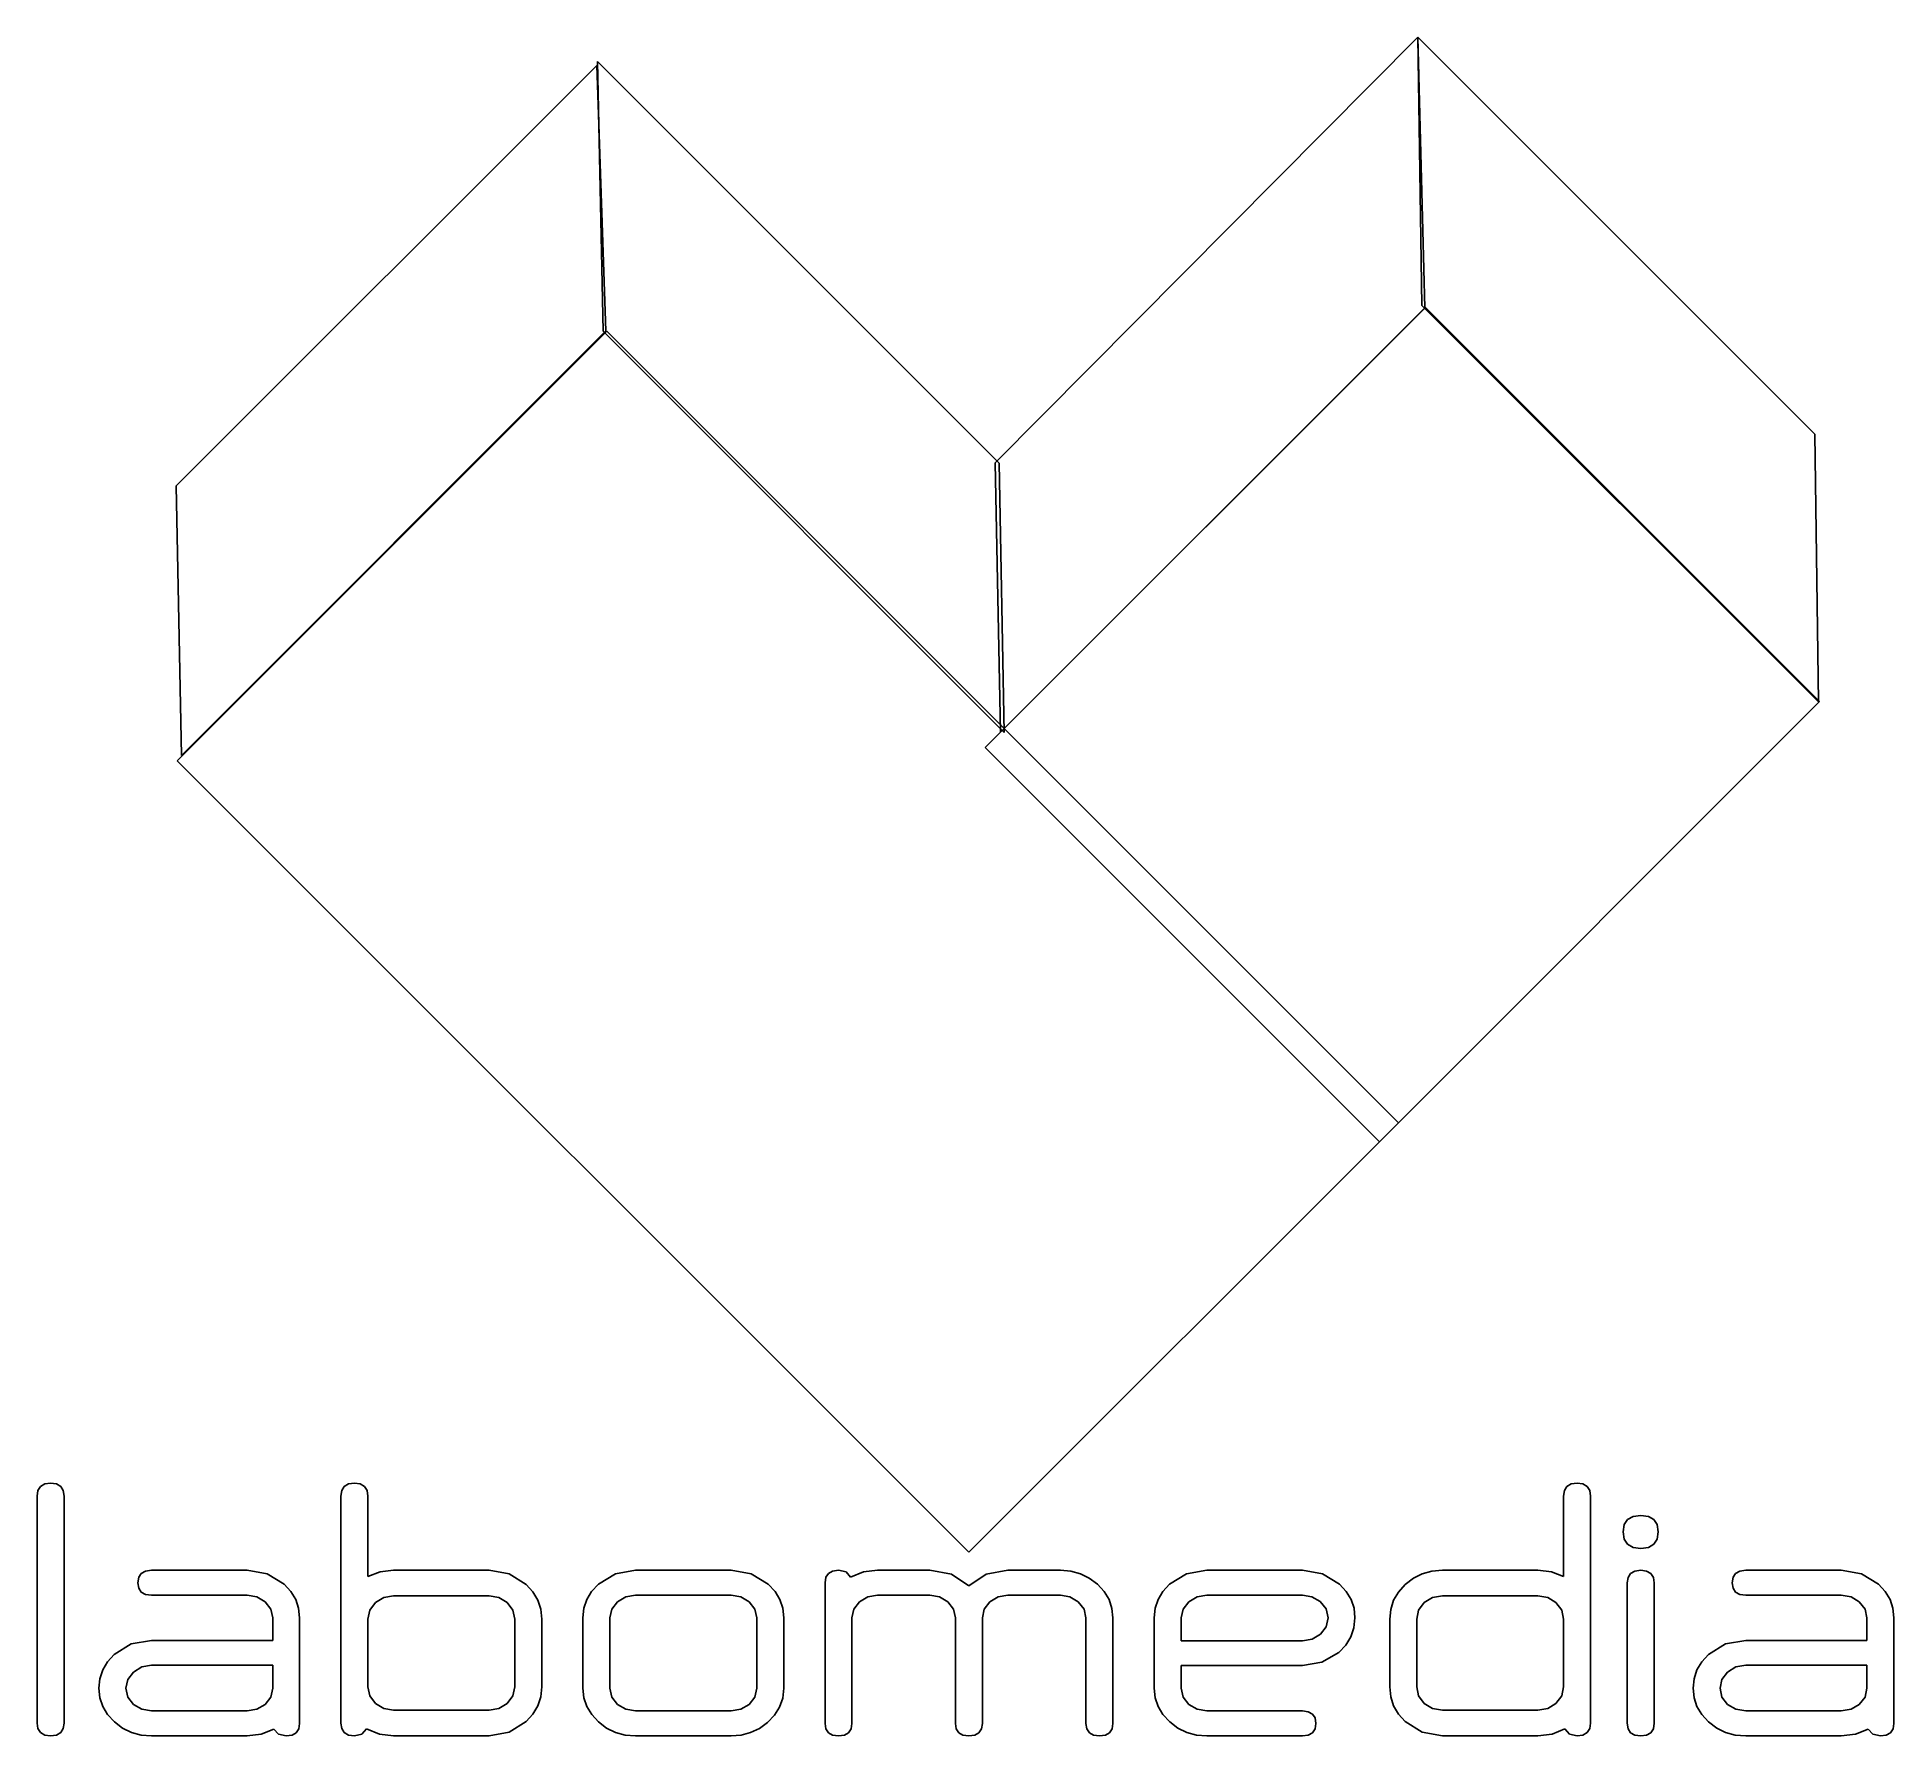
# Model space of a CAD drawing. Extents: x 0 to 282, y 0 to 258.
import ezdxf

# ---------------------------------------------------------------- set-up
doc = ezdxf.new("R2010")
doc.units = 0
doc.layers.get('0').update_dxf_attribs({"linetype": 'CONTINUOUS'})

msp = doc.modelspace()

# ---------------------------------------------------------------- linework, layer by layer
at = {"color": 230}
for p, q in [((145.626, 193.537), (209.851, 258.244)), ((209.851, 258.244), (210.946, 217.104)), ((21.1377, 190.007), (85.0717, 253.933)), ((85.0717, 253.933), (86.4581, 213.572)), ((210.946, 217.104), (146.41, 152.575)), ((86.4581, 213.572), (21.9218, 149.043)), ((146.41, 152.575), (145.626, 193.537)), ((21.9218, 149.043), (21.1377, 190.007))]:
    msp.add_line(p, q, dxfattribs=at)
at = {"color": 224}
for p, q in [((210.472, 217.471), (209.851, 258.244)), ((209.851, 258.244), (270.191, 197.904)), ((86.0266, 213.526), (85.1641, 254.542)), ((85.1641, 254.542), (146.211, 193.494)), ((270.743, 157.201), (210.472, 217.471)), ((147.002, 152.55), (86.0266, 213.526)), ((270.191, 197.904), (270.743, 157.201)), ((146.211, 193.494), (147.002, 152.55))]:
    msp.add_line(p, q, dxfattribs=at)
at = {"color": 6}
for p, q in [((144.104, 150.238), (211.02, 217.153)), ((211.02, 217.153), (270.936, 157.238)), ((21.2755, 148.233), (86.5861, 213.543)), ((86.5861, 213.543), (206.914, 93.2159)), ((270.936, 157.238), (204.02, 90.322)), ((204.02, 90.322), (144.104, 150.238)), ((141.603, 27.9053), (21.2755, 148.233)), ((206.914, 93.2159), (141.603, 27.9053))]:
    msp.add_line(p, q, dxfattribs=at)
at = {"color": 250}
for p, q in [((0, 36.4628), (0.12678, 37.3158)), ((0.12678, 37.3158), (0.511253, 37.925)), ((0.511253, 37.925), (1.15066, 38.2901)), ((1.15066, 38.2901), (2.04777, 38.4115)), ((2.04777, 38.4115), (2.94349, 38.2901)), ((2.94349, 38.2901), (3.58292, 37.925)), ((3.58292, 37.925), (3.96737, 37.3158)), ((3.96737, 37.3158), (4.09554, 36.4628)), ((46.1726, 36.4628), (46.2993, 37.3158)), ((46.2993, 37.3158), (46.6838, 37.925)), ((46.6838, 37.925), (47.3234, 38.2901)), ((47.3234, 38.2901), (48.2205, 38.4115)), ((48.2205, 38.4115), (49.1162, 38.2901)), ((49.1162, 38.2901), (49.7554, 37.925)), ((49.7554, 37.925), (50.14, 37.3158)), ((50.14, 37.3158), (50.268, 36.4628)), ((232.02, 36.4628), (232.147, 37.3158)), ((232.147, 37.3158), (232.532, 37.925)), ((232.532, 37.925), (233.171, 38.2901)), ((233.171, 38.2901), (234.068, 38.4115)), ((234.068, 38.4115), (234.962, 38.2901)), ((234.962, 38.2901), (235.603, 37.925)), ((235.603, 37.925), (235.988, 37.3158)), ((235.988, 37.3158), (236.116, 36.4628)), ((0, 1.94855), (0, 36.4628)), ((4.09554, 36.4628), (4.09554, 1.94855)), ((46.1726, 1.94855), (46.1726, 36.4628)), ((50.268, 36.4628), (50.268, 24.2425)), ((232.02, 24.2425), (232.02, 36.4628)), ((236.116, 36.4628), (236.116, 1.94855)), ((241.07, 31.0128), (241.237, 32.1124)), ((241.237, 32.1124), (241.738, 32.8965)), ((241.738, 32.8965), (242.573, 33.3678)), ((242.573, 33.3678), (243.745, 33.5235)), ((243.745, 33.5235), (244.915, 33.3678)), ((244.915, 33.3678), (245.751, 32.8965)), ((245.751, 32.8965), (246.253, 32.1124)), ((246.253, 32.1124), (246.421, 31.0128)), ((241.237, 29.9158), (241.07, 31.0128)), ((241.738, 29.1317), (241.237, 29.9158)), ((242.573, 28.6604), (241.738, 29.1317)), ((243.745, 28.5034), (242.573, 28.6604)), ((244.915, 28.6604), (243.745, 28.5034)), ((245.751, 29.1317), (244.915, 28.6604)), ((246.253, 29.9158), (245.751, 29.1317)), ((246.421, 31.0128), (246.253, 29.9158)), ((15.3252, 23.2847), (15.4519, 24.1088)), ((15.4519, 22.4469), (15.3252, 23.2847)), ((15.4519, 24.1088), (15.8364, 24.6972)), ((15.8364, 24.6972), (16.4758, 25.05)), ((16.4758, 25.05), (17.3729, 25.1671)), ((17.3729, 25.1671), (31.9043, 25.1671)), ((31.9043, 25.1671), (34.9677, 24.6435)), ((34.9677, 24.6435), (37.5528, 23.0697)), ((37.5528, 23.0697), (38.578, 21.9632)), ((50.268, 24.2425), (52.1173, 24.937)), ((52.1173, 24.937), (54.1651, 25.1671)), ((54.1651, 25.1671), (68.6978, 25.1671)), ((68.6978, 25.1671), (71.7614, 24.631)), ((71.7614, 24.631), (74.3451, 23.0201)), ((74.3451, 23.0201), (75.3703, 21.886)), ((84.2836, 21.9632), (85.3101, 23.0697)), ((85.3101, 23.0697), (87.8939, 24.6435)), ((87.8939, 24.6435), (90.9588, 25.1671)), ((90.9588, 25.1671), (105.49, 25.1671)), ((105.49, 25.1671), (108.554, 24.6435)), ((108.554, 24.6435), (111.139, 23.0697)), ((111.139, 23.0697), (112.164, 21.9632)), ((119.759, 23.2847), (119.885, 24.1088)), ((119.759, 1.8824), (119.759, 23.2847)), ((119.885, 24.1088), (120.27, 24.6972)), ((120.27, 24.6972), (120.909, 25.05)), ((120.909, 25.05), (121.806, 25.1671)), ((121.806, 25.1671), (122.962, 24.9122)), ((122.962, 24.9122), (123.656, 24.1432)), ((123.656, 24.1432), (125.604, 24.9122)), ((125.604, 24.9122), (127.751, 25.1671)), ((127.751, 25.1671), (135.678, 25.1671)), ((135.678, 25.1671), (138.997, 24.5732)), ((138.997, 24.5732), (141.622, 22.79)), ((141.622, 22.79), (144.248, 24.5732)), ((144.248, 24.5732), (147.569, 25.1671)), ((147.569, 25.1671), (155.528, 25.1671)), ((155.528, 25.1671), (157.106, 25.0362)), ((157.106, 25.0362), (158.571, 24.6393)), ((158.571, 24.6393), (159.921, 23.9793)), ((159.921, 23.9793), (161.159, 23.0532)), ((161.159, 23.0532), (162.191, 21.9411)), ((171.114, 21.9632), (172.14, 23.0697)), ((172.14, 23.0697), (174.724, 24.6435)), ((174.724, 24.6435), (177.789, 25.1671)), ((177.789, 25.1671), (192.32, 25.1671)), ((192.32, 25.1671), (195.384, 24.6435)), ((195.384, 24.6435), (197.969, 23.0697)), ((197.969, 23.0697), (198.994, 21.9632)), ((206.925, 21.864), (207.96, 23.0036)), ((207.96, 23.0036), (209.196, 23.9517)), ((209.196, 23.9517), (210.548, 24.6269)), ((210.548, 24.6269), (212.011, 25.0321)), ((212.011, 25.0321), (213.59, 25.1671)), ((213.59, 25.1671), (228.123, 25.1671)), ((228.123, 25.1671), (230.17, 24.937)), ((230.17, 24.937), (232.02, 24.2425)), ((241.697, 23.2517), (241.824, 24.0909)), ((241.697, 1.91547), (241.697, 23.2517)), ((241.824, 24.0909), (242.208, 24.6889)), ((242.208, 24.6889), (242.849, 25.0486)), ((242.849, 25.0486), (243.745, 25.1671)), ((243.745, 25.1671), (244.64, 25.0486)), ((244.64, 25.0486), (245.28, 24.6889)), ((245.28, 24.6889), (245.664, 24.0909)), ((245.664, 24.0909), (245.792, 23.2517)), ((245.792, 23.2517), (245.792, 1.91547)), ((257.649, 23.2847), (257.776, 24.1088)), ((257.776, 22.4469), (257.649, 23.2847)), ((257.776, 24.1088), (258.16, 24.6972)), ((258.16, 24.6972), (258.801, 25.05)), ((258.801, 25.05), (259.697, 25.1671)), ((259.697, 25.1671), (274.23, 25.1671)), ((274.23, 25.1671), (277.293, 24.6435)), ((277.293, 24.6435), (279.877, 23.0697)), ((279.877, 23.0697), (280.902, 21.9632)), ((15.8364, 21.8488), (15.4519, 22.4469)), ((16.4758, 21.4891), (15.8364, 21.8488)), ((17.3729, 21.3692), (16.4758, 21.4891)), ((31.9043, 21.3692), (17.3729, 21.3692)), ((33.3816, 21.1226), (31.9043, 21.3692)), ((34.6466, 20.3784), (33.3816, 21.1226)), ((35.512, 19.2719), (34.6466, 20.3784)), ((38.578, 21.9632), (39.31, 20.7381)), ((39.31, 20.7381), (39.7496, 19.3945)), ((51.4244, 20.2792), (50.5562, 19.1327)), ((52.6867, 21.0482), (51.4244, 20.2792)), ((54.1651, 21.3031), (52.6867, 21.0482)), ((68.6978, 21.3031), (54.1651, 21.3031)), ((70.1753, 21.0482), (68.6978, 21.3031)), ((71.4389, 20.2792), (70.1753, 21.0482)), ((72.3057, 19.1327), (71.4389, 20.2792)), ((75.3703, 21.886), (76.1037, 20.6265)), ((76.1037, 20.6265), (76.5433, 19.2429)), ((83.1123, 19.3945), (83.5519, 20.7381)), ((83.5519, 20.7381), (84.2836, 21.9632)), ((88.2167, 20.3784), (87.3485, 19.2719)), ((89.4803, 21.1226), (88.2167, 20.3784)), ((90.9588, 21.3692), (89.4803, 21.1226)), ((105.49, 21.3692), (90.9588, 21.3692)), ((106.968, 21.1226), (105.49, 21.3692)), ((108.233, 20.3784), (106.968, 21.1226)), ((109.098, 19.2719), (108.233, 20.3784)), ((112.164, 21.9632), (112.896, 20.7381)), ((112.896, 20.7381), (113.336, 19.3945)), ((125.01, 20.3784), (124.142, 19.2719)), ((126.273, 21.1226), (125.01, 20.3784)), ((127.751, 21.3692), (126.273, 21.1226)), ((135.678, 21.3692), (127.751, 21.3692)), ((137.155, 21.1226), (135.678, 21.3692)), ((138.42, 20.3784), (137.155, 21.1226)), ((139.287, 19.2719), (138.42, 20.3784)), ((144.826, 20.3784), (143.959, 19.2719)), ((146.09, 21.1226), (144.826, 20.3784)), ((147.569, 21.3692), (146.09, 21.1226)), ((155.528, 21.3692), (147.569, 21.3692)), ((156.985, 21.1184), (155.528, 21.3692)), ((158.253, 20.3619), (156.985, 21.1184)), ((159.132, 19.2512), (158.253, 20.3619)), ((162.191, 21.9411), (162.93, 20.7174)), ((162.93, 20.7174), (163.372, 19.3821)), ((169.943, 19.3945), (170.382, 20.7381)), ((170.382, 20.7381), (171.114, 21.9632)), ((175.047, 20.3784), (174.18, 19.2719)), ((176.31, 21.1226), (175.047, 20.3784)), ((177.789, 21.3692), (176.31, 21.1226)), ((192.32, 21.3692), (177.789, 21.3692)), ((193.765, 21.1391), (192.32, 21.3692)), ((194.995, 20.4446), (193.765, 21.1391)), ((195.912, 19.305), (194.995, 20.4446)), ((198.994, 21.9632), (199.726, 20.7381)), ((199.726, 20.7381), (200.165, 19.3945)), ((205.745, 19.2305), (206.188, 20.6058)), ((206.188, 20.6058), (206.925, 21.864)), ((210.85, 20.2792), (209.981, 19.1327)), ((212.112, 21.0482), (210.85, 20.2792)), ((213.59, 21.3031), (212.112, 21.0482)), ((228.123, 21.3031), (213.59, 21.3031)), ((229.6, 21.0482), (228.123, 21.3031)), ((230.864, 20.2792), (229.6, 21.0482)), ((231.731, 19.1327), (230.864, 20.2792)), ((258.16, 21.8488), (257.776, 22.4469)), ((258.801, 21.4891), (258.16, 21.8488)), ((259.697, 21.3692), (258.801, 21.4891)), ((274.23, 21.3692), (259.697, 21.3692)), ((275.707, 21.1226), (274.23, 21.3692)), ((276.97, 20.3784), (275.707, 21.1226)), ((277.837, 19.2719), (276.97, 20.3784)), ((280.902, 21.9632), (281.635, 20.7381)), ((281.635, 20.7381), (282.075, 19.3945)), ((35.8013, 17.9338), (35.512, 19.2719)), ((35.8013, 14.4997), (35.8013, 17.9338)), ((39.7496, 19.3945), (39.8971, 17.9338)), ((39.8971, 17.9338), (39.8971, 1.8824)), ((50.5562, 19.1327), (50.268, 17.7353)), ((50.268, 17.7353), (50.268, 7.43176)), ((72.595, 17.7353), (72.3057, 19.1327)), ((72.595, 7.43176), (72.595, 17.7353)), ((76.5433, 19.2429), (76.6907, 17.7353)), ((76.6907, 17.7353), (76.6907, 7.43176)), ((82.9663, 17.9338), (83.1123, 19.3945)), ((82.9663, 7.23332), (82.9663, 17.9338)), ((87.3485, 19.2719), (87.0603, 17.9338)), ((87.0603, 17.9338), (87.0603, 7.23332)), ((109.387, 17.9338), (109.098, 19.2719)), ((109.387, 7.23332), (109.387, 17.9338)), ((113.336, 19.3945), (113.483, 17.9338)), ((113.483, 17.9338), (113.483, 7.23332)), ((124.142, 19.2719), (123.854, 17.9338)), ((123.854, 17.9338), (123.854, 1.8824)), ((139.576, 17.9338), (139.287, 19.2719)), ((139.576, 1.8824), (139.576, 17.9338)), ((143.959, 19.2719), (143.672, 17.9338)), ((143.672, 17.9338), (143.672, 1.8824)), ((159.425, 17.9338), (159.132, 19.2512)), ((159.425, 1.8824), (159.425, 17.9338)), ((163.372, 19.3821), (163.521, 17.9338)), ((163.521, 17.9338), (163.521, 1.8824)), ((169.797, 17.9338), (169.943, 19.3945)), ((169.797, 7.23332), (169.797, 17.9338)), ((174.18, 19.2719), (173.892, 17.9338)), ((173.892, 17.9338), (173.892, 14.4666)), ((196.217, 17.9338), (195.912, 19.305)), ((195.928, 16.593), (196.217, 17.9338)), ((200.313, 17.9338), (200.157, 16.429)), ((200.165, 19.3945), (200.313, 17.9338)), ((205.598, 17.7353), (205.745, 19.2305)), ((205.598, 7.43176), (205.598, 17.7353)), ((209.981, 19.1327), (209.693, 17.7353)), ((209.693, 17.7353), (209.693, 7.43176)), ((232.02, 17.7353), (231.731, 19.1327)), ((232.02, 7.43176), (232.02, 17.7353)), ((278.127, 17.9338), (277.837, 19.2719)), ((278.127, 14.4997), (278.127, 17.9338)), ((282.075, 19.3945), (282.222, 17.9338)), ((282.222, 17.9338), (282.222, 1.8824)), ((14.3082, 13.9719), (17.3729, 14.4997)), ((17.3729, 14.4997), (35.8013, 14.4997)), ((173.892, 14.4666), (192.32, 14.4666)), ((192.32, 14.4666), (193.798, 14.7188)), ((193.798, 14.7188), (195.063, 15.474)), ((195.063, 15.474), (195.928, 16.593)), ((199.693, 15.0523), (198.92, 13.8038)), ((200.157, 16.429), (199.693, 15.0523)), ((256.633, 13.9719), (259.697, 14.4997)), ((259.697, 14.4997), (278.127, 14.4997)), ((10.6977, 11.271), (11.7244, 12.3858)), ((11.7244, 12.3858), (14.3082, 13.9719)), ((197.837, 12.6821), (195.285, 11.1966)), ((198.92, 13.8038), (197.837, 12.6821)), ((253.023, 11.271), (254.05, 12.3858)), ((254.05, 12.3858), (256.633, 13.9719)), ((9.38029, 7.23332), (9.52638, 8.69541)), ((9.52638, 8.69541), (9.96597, 10.0417)), ((9.96597, 10.0417), (10.6977, 11.271)), ((13.7638, 8.57966), (13.4758, 7.23332)), ((14.6306, 9.70964), (13.7638, 8.57966)), ((15.8943, 10.4786), (14.6306, 9.70964)), ((17.3729, 10.7349), (15.8943, 10.4786)), ((35.8013, 10.7349), (17.3729, 10.7349)), ((35.8013, 7.23332), (35.8013, 10.7349)), ((192.32, 10.7005), (173.892, 10.7005)), ((173.892, 10.7005), (173.892, 7.23332)), ((195.285, 11.1966), (192.32, 10.7005)), ((251.704, 7.23332), (251.85, 8.69541)), ((251.85, 8.69541), (252.29, 10.0417)), ((252.29, 10.0417), (253.023, 11.271)), ((256.088, 8.57966), (255.8, 7.23332)), ((256.956, 9.70964), (256.088, 8.57966)), ((258.218, 10.4786), (256.956, 9.70964)), ((259.697, 10.7349), (258.218, 10.4786)), ((278.127, 10.7349), (259.697, 10.7349)), ((278.127, 7.23332), (278.127, 10.7349)), ((9.52775, 5.78637), (9.38029, 7.23332)), ((9.9701, 4.45107), (9.52775, 5.78637)), ((13.4758, 7.23332), (13.7638, 5.89661)), ((13.7638, 5.89661), (14.6306, 4.78868)), ((34.6466, 4.78868), (35.512, 5.89661)), ((35.512, 5.89661), (35.8013, 7.23332)), ((50.268, 7.43176), (50.5562, 6.06199)), ((50.5562, 6.06199), (51.4244, 4.92097)), ((71.4389, 4.92097), (72.3057, 6.06199)), ((72.3057, 6.06199), (72.595, 7.43176)), ((76.5433, 5.93933), (76.1037, 4.56269)), ((76.6907, 7.43176), (76.5433, 5.93933)), ((83.1137, 5.78637), (82.9663, 7.23332)), ((83.5561, 4.45107), (83.1137, 5.78637)), ((87.0603, 7.23332), (87.3485, 5.89661)), ((87.3485, 5.89661), (88.2167, 4.78868)), ((108.233, 4.78868), (109.098, 5.89661)), ((109.098, 5.89661), (109.387, 7.23332)), ((113.327, 5.73126), (112.863, 4.36012)), ((113.483, 7.23332), (113.327, 5.73126)), ((169.944, 5.78637), (169.797, 7.23332)), ((170.386, 4.45107), (169.944, 5.78637)), ((173.892, 7.23332), (174.18, 5.89661)), ((174.18, 5.89661), (175.047, 4.78868)), ((205.744, 5.93933), (205.598, 7.43176)), ((206.183, 4.56269), (205.744, 5.93933)), ((209.693, 7.43176), (209.981, 6.06199)), ((209.981, 6.06199), (210.85, 4.92097)), ((230.864, 4.92097), (231.731, 6.06199)), ((231.731, 6.06199), (232.02, 7.43176)), ((251.852, 5.78637), (251.704, 7.23332)), ((252.294, 4.45107), (251.852, 5.78637)), ((255.8, 7.23332), (256.088, 5.89661)), ((256.088, 5.89661), (256.956, 4.78868)), ((276.97, 4.78868), (277.837, 5.89661)), ((277.837, 5.89661), (278.127, 7.23332)), ((10.7074, 3.22737), (9.9701, 4.45107)), ((11.7409, 2.11391), (10.7074, 3.22737)), ((14.6306, 4.78868), (15.8943, 4.04594)), ((15.8943, 4.04594), (17.3729, 3.79786)), ((17.3729, 3.79786), (31.9043, 3.79786)), ((31.9043, 3.79786), (33.3816, 4.04594)), ((33.3816, 4.04594), (34.6466, 4.78868)), ((51.4244, 4.92097), (52.6867, 4.15339)), ((52.6867, 4.15339), (54.1651, 3.8971)), ((54.1651, 3.8971), (68.6978, 3.8971)), ((68.6978, 3.8971), (70.1753, 4.15339)), ((70.1753, 4.15339), (71.4389, 4.92097)), ((75.3703, 3.30454), (74.3451, 2.16352)), ((76.1037, 4.56269), (75.3703, 3.30454)), ((84.2931, 3.22737), (83.5561, 4.45107)), ((85.3267, 2.11391), (84.2931, 3.22737)), ((88.2167, 4.78868), (89.4803, 4.04594)), ((89.4803, 4.04594), (90.9588, 3.79786)), ((90.9588, 3.79786), (105.49, 3.79786)), ((105.49, 3.79786), (106.968, 4.04594)), ((106.968, 4.04594), (108.233, 4.78868)), ((112.089, 3.12263), (111.006, 2.01469)), ((112.863, 4.36012), (112.089, 3.12263)), ((171.123, 3.22737), (170.386, 4.45107)), ((172.157, 2.11391), (171.123, 3.22737)), ((175.047, 4.78868), (176.31, 4.04594)), ((176.31, 4.04594), (177.789, 3.79786)), ((177.789, 3.79786), (192.32, 3.79786)), ((192.32, 3.79786), (193.216, 3.67937)), ((193.216, 3.67937), (193.856, 3.3197)), ((193.856, 3.3197), (194.24, 2.72162)), ((206.917, 3.30454), (206.183, 4.56269)), ((207.943, 2.16352), (206.917, 3.30454)), ((210.85, 4.92097), (212.112, 4.15339)), ((212.112, 4.15339), (213.59, 3.8971)), ((213.59, 3.8971), (228.123, 3.8971)), ((228.123, 3.8971), (229.6, 4.15339)), ((229.6, 4.15339), (230.864, 4.92097)), ((253.033, 3.22737), (252.294, 4.45107)), ((254.066, 2.11391), (253.033, 3.22737)), ((256.956, 4.78868), (258.218, 4.04594)), ((258.218, 4.04594), (259.697, 3.79786)), ((259.697, 3.79786), (274.23, 3.79786)), ((274.23, 3.79786), (275.707, 4.04594)), ((275.707, 4.04594), (276.97, 4.78868)), ((0.12678, 1.09692), (0, 1.94855)), ((0.511253, 0.487825), (0.12678, 1.09692)), ((1.15066, 0.122645), (0.511253, 0.487825)), ((2.04777, 0), (1.15066, 0.122645)), ((2.94349, 0.122645), (2.04777, 0)), ((3.58292, 0.487825), (2.94349, 0.122645)), ((3.96737, 1.09692), (3.58292, 0.487825)), ((4.09554, 1.94855), (3.96737, 1.09692)), ((12.9784, 1.18925), (11.7409, 2.11391)), ((14.3288, 0.529167), (12.9784, 1.18925)), ((15.7937, 0.132292), (14.3288, 0.529167)), ((17.3729, 0), (15.7937, 0.132292)), ((31.9043, 0), (17.3729, 0)), ((34.0513, 0.256315), (31.9043, 0)), ((35.9999, 1.02388), (34.0513, 0.256315)), ((36.6931, 0.256315), (35.9999, 1.02388)), ((37.8492, 0), (36.6931, 0.256315)), ((38.7449, 0.118511), (37.8492, 0)), ((39.3845, 0.47129), (38.7449, 0.118511)), ((39.7686, 1.05971), (39.3845, 0.47129)), ((39.8971, 1.8824), (39.7686, 1.05971)), ((46.2993, 1.09692), (46.1726, 1.94855)), ((46.6838, 0.487825), (46.2993, 1.09692)), ((47.3234, 0.122645), (46.6838, 0.487825)), ((48.2205, 0), (47.3234, 0.122645)), ((49.3765, 0.264583), (48.2205, 0)), ((50.0697, 1.05695), (49.3765, 0.264583)), ((52.0181, 0.264583), (50.0697, 1.05695)), ((54.1651, 0), (52.0181, 0.264583)), ((68.6978, 0), (54.1651, 0)), ((71.7614, 0.54157), (68.6978, 0)), ((74.3451, 2.16352), (71.7614, 0.54157)), ((86.5643, 1.18925), (85.3267, 2.11391)), ((87.9147, 0.529167), (86.5643, 1.18925)), ((89.3794, 0.132292), (87.9147, 0.529167)), ((90.9588, 0), (89.3794, 0.132292)), ((105.49, 0), (90.9588, 0)), ((107.024, 0.12678), (105.49, 0)), ((108.454, 0.504363), (107.024, 0.12678)), ((109.781, 1.13412), (108.454, 0.504363)), ((111.006, 2.01469), (109.781, 1.13412)), ((119.885, 1.05971), (119.759, 1.8824)), ((120.27, 0.47129), (119.885, 1.05971)), ((120.909, 0.118511), (120.27, 0.47129)), ((121.806, 0), (120.909, 0.118511)), ((122.702, 0.118511), (121.806, 0)), ((123.341, 0.47129), (122.702, 0.118511)), ((123.726, 1.05971), (123.341, 0.47129)), ((123.854, 1.8824), (123.726, 1.05971)), ((139.703, 1.05971), (139.576, 1.8824)), ((140.087, 0.47129), (139.703, 1.05971)), ((140.727, 0.118511), (140.087, 0.47129)), ((141.622, 0), (140.727, 0.118511)), ((142.518, 0.118511), (141.622, 0)), ((143.159, 0.47129), (142.518, 0.118511)), ((143.544, 1.05971), (143.159, 0.47129)), ((143.672, 1.8824), (143.544, 1.05971)), ((159.552, 1.05971), (159.425, 1.8824)), ((159.936, 0.47129), (159.552, 1.05971)), ((160.576, 0.118511), (159.936, 0.47129)), ((161.473, 0), (160.576, 0.118511)), ((162.369, 0.118511), (161.473, 0)), ((163.008, 0.47129), (162.369, 0.118511)), ((163.393, 1.05971), (163.008, 0.47129)), ((163.521, 1.8824), (163.393, 1.05971)), ((173.395, 1.18925), (172.157, 2.11391)), ((174.745, 0.529167), (173.395, 1.18925)), ((176.21, 0.132292), (174.745, 0.529167)), ((177.789, 0), (176.21, 0.132292)), ((192.32, 0), (177.789, 0)), ((193.216, 0.118511), (192.32, 0)), ((193.856, 0.47129), (193.216, 0.118511)), ((194.24, 1.05971), (193.856, 0.47129)), ((194.24, 2.72162), (194.368, 1.8824)), ((194.368, 1.8824), (194.24, 1.05971)), ((210.527, 0.54157), (207.943, 2.16352)), ((213.59, 0), (210.527, 0.54157)), ((228.123, 0), (213.59, 0)), ((230.269, 0.264583), (228.123, 0)), ((232.219, 1.05695), (230.269, 0.264583)), ((232.912, 0.264583), (232.219, 1.05695)), ((234.068, 0), (232.912, 0.264583)), ((234.962, 0.122645), (234.068, 0)), ((235.603, 0.487825), (234.962, 0.122645)), ((235.988, 1.09692), (235.603, 0.487825)), ((236.116, 1.94855), (235.988, 1.09692)), ((241.824, 1.07763), (241.697, 1.91547)), ((242.208, 0.479559), (241.824, 1.07763)), ((242.849, 0.119889), (242.208, 0.479559)), ((243.745, 0), (242.849, 0.119889)), ((244.64, 0.119889), (243.745, 0)), ((245.28, 0.479559), (244.64, 0.119889)), ((245.664, 1.07763), (245.28, 0.479559)), ((245.792, 1.91547), (245.664, 1.07763)), ((255.302, 1.18925), (254.066, 2.11391)), ((256.654, 0.529167), (255.302, 1.18925)), ((258.119, 0.132292), (256.654, 0.529167)), ((259.697, 0), (258.119, 0.132292)), ((274.23, 0), (259.697, 0)), ((276.377, 0.256315), (274.23, 0)), ((278.325, 1.02388), (276.377, 0.256315)), ((279.018, 0.256315), (278.325, 1.02388)), ((280.174, 0), (279.018, 0.256315)), ((281.07, 0.118511), (280.174, 0)), ((281.71, 0.47129), (281.07, 0.118511)), ((282.094, 1.05971), (281.71, 0.47129)), ((282.222, 1.8824), (282.094, 1.05971))]:
    msp.add_line(p, q, dxfattribs=at)

doc.saveas('drawing.dxf')
